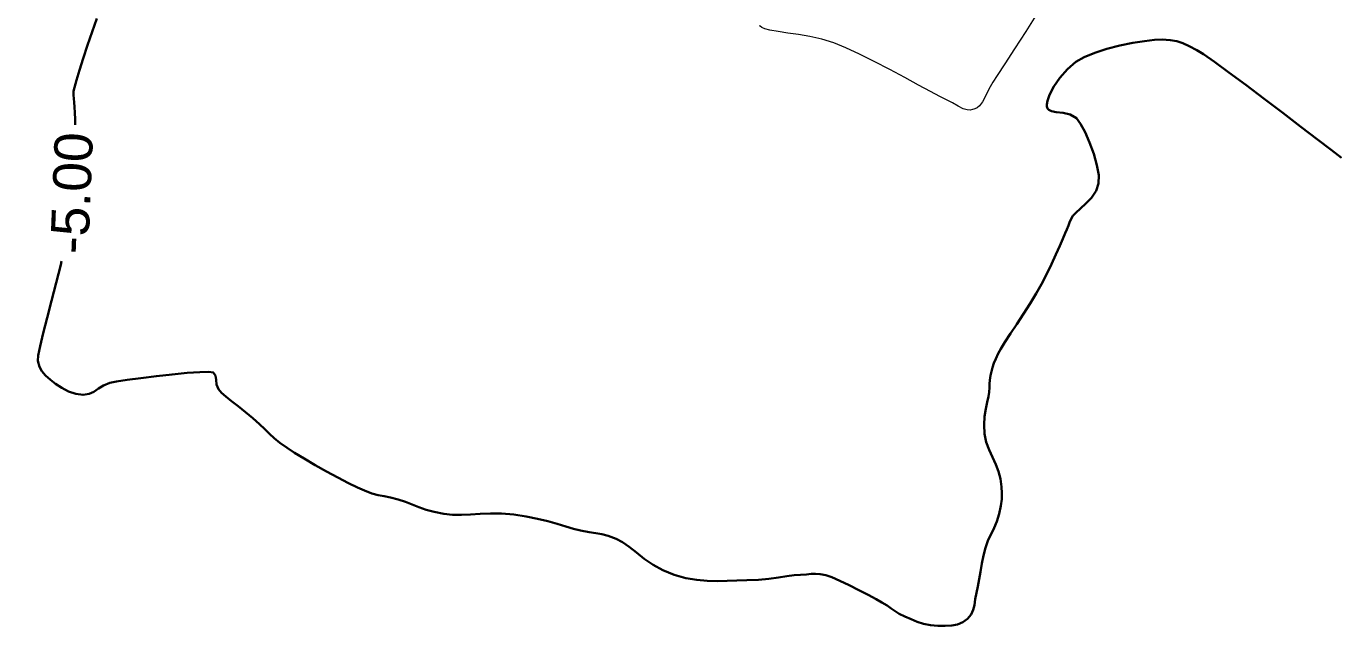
# Model space of a CAD drawing. Header units: metres. Extents: x 2662 to 3279, y 1027 to 1511.
# Drawn here: x 2814.5 to 2917.3, y 1310.8 to 1357.9 of the extents above; entities that cross this region are included whole.
import ezdxf

# ---------------------------------------------------------------- set-up
doc = ezdxf.new("R2010")
doc.units = ezdxf.units.M
doc.header["$LTSCALE"] = 1000
doc.layers.add('BREAKWATER', color=210, linetype='Continuous')
for name, color, linetype, lineweight in [('CONT-MJR', 251, 'Continuous', 30), ('CONT-MNR', 252, 'Continuous', 9), ('TEXT KONT', 3, 'Continuous', 15)]:
    doc.layers.add(name, color=color, linetype=linetype, lineweight=lineweight)
doc.styles.get("Standard").update_dxf_attribs({"font": 'arial.ttf'})

# ---------------------------------------------------------------- blocks, each defined once
blk = doc.blocks.new('Break Water Opsi 1')
at = {"transparency": 33554636}
h = blk.add_hatch(dxfattribs=at)
h.set_pattern_fill('GRAVEL', scale=3)
h.set_pattern_definition([(228.012787504, (2.1637, 1.29784), (-24, -27), [0.403608, -39.957264141]), (184.969740728, (1.8937, 0.99784), (36, 3), [0.692604, -68.567774284]), (132.51044708, (1.2037, 0.93784), (30, -33), [0.488364, -48.348097788]), (267.273689006, (0.0337, 0.18784), (3, 60), [0.630714, -62.440674125]), (292.833654178, (0.0037, -0.44216), (-15, 36), [0.618465, -61.228119384]), (357.273689006, (0.2437, -1.01216), (-60, 3), [0.630714, -62.440674125]), (37.694240467, (0.8737, -1.04216), (-39, -30), [0.834087, -82.574545647]), (72.255328375, (1.5337, -0.53216), (21, 66), [0.787464, -77.95896449]), (121.429565615, (1.7737, 0.21784), (-24, 39), [0.63285, -62.65221933]), (175.23635831, (1.4437, 0.75784), (33, -3), [0.722496, -35.402287736]), (222.397437798, (0.7237, 0.817845), (-36, -33), [0.934344, -92.500125014]), (138.814074834, (3.0037, 0.15784), (-21, 18), [0.318903, -31.571534438]), (171.46923439, (2.7637, 0.36784), (39, -6), [0.606711, -60.064534248]), (225, (2.1637, 0.4578), (-3e-16, -3), [0.424263, -3.818377687]), (203.19859051, (1.9537, 0.81784), (15, 6), [0.228474, -22.618845318]), (291.80140949, (1.7437, 0.72784), (-3, 9), [0.323109, -15.832385421]), (30.96375653, (1.8637, 0.42784), (9, 6), [0.524787, -16.968068685]), (161.56505118, (2.3137, 0.6978), (6, -3), [0.379473, -9.10735998]), (16.389540334, (0.0037, 0.72784), (30, 9), [0.5316, -52.62853544]), (70.34617594, (0.5137, 0.87784), (-12, -33.00000000001), [0.445983, -44.152223242]), (293.19859051, (2.3137, 1.29784), (-6, 15), [0.456945, -22.390374318]), (343.610459666, (2.4937, 0.87784), (-30, 9), [0.5316, -52.62853544]), (339.44395478, (0.0037, -1.13216), (-15, 6), [0.51264, -25.119371236]), (294.77514057, (0.4837, -1.31216), (-15, 33), [0.429534, -42.52392919]), (66.80140949, (2.3437, -1.70216), (6, 15), [0.456945, -22.390374318]), (17.354024636, (2.5237, -1.28216), (-39, -12), [0.502893, -49.786270843]), (69.44395478, (0.8737, -1.70216), (-6, -15), [0.25632, -25.375691236]), (101.30993247, (2.1637, -1.70216), (-3, 12), [0.15297, -15.14408854]), (165.96375653, (2.1337, -1.55216), (9, -3), [0.618465, -11.750851877]), (186.009005957, (1.5337, -1.40216), (30, 3), [0.57315, -56.741769524]), (303.69006753, (1.8637, 0.15784), (-3, 6), [0.432666, -10.383987826]), (353.157226587, (2.1037, -0.20216), (51, -6), [0.755382, -74.782687872]), (60.9453959, (2.8537, -0.29216), (-12, -21), [0.308868, -30.578022423]), (90, (3.0037, -0.0222), (-3, 3), [0.18, -2.82]), (120.256437164, (1.4737, -1.31216), (12, -21), [0.416772, -41.260559968]), (48.012787504, (1.2637, -0.95216), (24, 27), [0.807216, -39.553656141]), (0, (1.8037, -0.3522), (3, 3), [0.78, -2.22]), (325.30484647, (2.5837, -0.35216), (30, -21), [0.474342, -46.959822903]), (254.0546041, (2.9737, -0.62216), (-3, -12), [0.436806, -21.403523668]), (207.645975364, (2.8537, -1.04216), (-57, -30), [0.711195, -70.408422547]), (175.42607874, (2.2237, -1.37216), (-39, 3), [0.752397, -74.487220224])])
edge = h.paths.add_edge_path()
edge.add_line((434236.99, 132320.77), (434220.09, 132319.87))
edge.add_line((434220.09, 132319.87), (434185.31, 132310.94))
edge.add_line((434185.31, 132310.94), (434093.62, 132280.81))
edge.add_arc((434096.96, 132273.09), 8.41, 113.3593, 282.647)
edge.add_line((434098.8, 132264.88), (434190.01, 132294.86))
edge.add_line((434190.01, 132294.86), (434222.64, 132303.23))
edge.add_line((434222.64, 132303.23), (434234.18, 132303.85))
edge.add_line((434234.18, 132303.85), (434387.13, 132242.39))
edge.add_line((434387.13, 132242.39), (434387.22, 132248.07))
edge.add_line((434387.22, 132248.07), (434235.07, 132309.2))
edge.add_line((434235.07, 132309.2), (434221.84, 132308.49))
edge.add_line((434221.84, 132308.49), (434188.53, 132299.95))
edge.add_line((434188.53, 132299.95), (434097.59, 132270.06))
edge.add_arc((434097.44, 132271.85), 1.8, 122.1228, 274.7299, ccw=False)
edge.add_line((434096.48, 132273.38), (434187.54, 132303.31))
edge.add_line((434187.54, 132303.31), (434221.3, 132311.97))
edge.add_line((434221.3, 132311.97), (434235.65, 132312.74))
edge.add_line((434235.65, 132312.74), (434388.52, 132251.32))
edge.add_line((434388.52, 132251.32), (434393.67, 132257.82))
edge.add_line((434393.67, 132257.82), (434236.99, 132320.77))
edge = h.paths.add_edge_path()
edge.add_line((434036.49, 132263.19), (433967.09, 132256.43))
edge.add_line((433967.09, 132256.43), (433969.34, 132248.66))
edge.add_line((433969.34, 132248.66), (434037.77, 132255.32))
edge.add_arc((434037.57, 132253.55), 1.79, -72.3842, 83.5066, ccw=False)
edge.add_line((434038.11, 132251.84), (433969.68, 132245.18))
edge.add_line((433969.68, 132245.18), (433969.55, 132239.84))
edge.add_line((433969.55, 132239.84), (434038.69, 132246.57))
edge.add_arc((434037.08, 132254.81), 8.4, 281.08, 454.0226)

msp = doc.modelspace()

# ---------------------------------------------------------------- linework, layer by layer
at = {"layer": 'CONT-MJR', "elevation": -5, "flags": 128}
for points in [[(2818.32, 1350.12), (2818.32, 1350.15), (2818.31, 1350.56), (2818.28, 1351.05), (2818.25, 1351.52), (2818.23, 1351.86), (2818.2, 1352.19), (2818.17, 1352.45), (2818.19, 1352.77), (2818.26, 1353.06), (2818.42, 1353.63), (2818.66, 1354.41), (2818.95, 1355.34), (2819.29, 1356.37), (2819.64, 1357.43), (2820.01, 1358.47)], [(2917.92, 1347.53), (2917.12, 1348.14), (2916.03, 1348.97), (2914.73, 1349.96), (2913.31, 1351.05), (2911.83, 1352.16), (2910.39, 1353.25), (2909.06, 1354.24), (2907.92, 1355.07), (2907.06, 1355.67), (2906.55, 1355.99), (2905.95, 1356.29), (2905.45, 1356.52), (2904.98, 1356.68), (2904.45, 1356.78), (2903.81, 1356.82), (2903.22, 1356.8), (2902.43, 1356.7), (2901.5, 1356.55), (2900.49, 1356.34), (2899.47, 1356.08), (2898.51, 1355.78), (2897.68, 1355.44), (2897.03, 1355.07), (2896.36, 1354.49), (2895.77, 1353.82), (2895.29, 1353.13), (2894.94, 1352.47), (2894.79, 1352), (2894.74, 1351.71), (2894.75, 1351.55), (2894.77, 1351.48), (2894.8, 1351.41), (2894.9, 1351.29), (2895.11, 1351.18), (2895.48, 1351.1), (2896.03, 1351.05), (2896.59, 1350.93), (2897.07, 1350.63), (2897.4, 1350.19), (2897.76, 1349.53), (2898.11, 1348.72), (2898.44, 1347.83), (2898.68, 1346.95), (2898.82, 1346.15), (2898.81, 1345.51), (2898.61, 1344.92), (2898.25, 1344.39), (2897.82, 1343.93), (2897.38, 1343.53), (2897.02, 1343.21), (2896.79, 1342.96), (2896.63, 1342.67), (2896.53, 1342.44), (2896.44, 1342.2), (2896.32, 1341.9), (2896.19, 1341.61), (2896, 1341.17), (2895.76, 1340.6), (2895.46, 1339.92), (2895.12, 1339.18), (2894.74, 1338.4), (2894.32, 1337.6), (2893.91, 1336.87), (2893.42, 1336.07), (2892.9, 1335.26), (2892.37, 1334.46), (2891.88, 1333.71), (2891.45, 1333.05), (2891.12, 1332.52), (2890.91, 1332.15), (2890.72, 1331.74), (2890.58, 1331.38), (2890.47, 1331.05), (2890.38, 1330.73), (2890.31, 1330.41), (2890.25, 1330.05), (2890.23, 1329.76), (2890.23, 1329.48), (2890.2, 1329.11), (2890.15, 1328.77), (2890.05, 1328.33), (2889.94, 1327.8), (2889.85, 1327.2), (2889.81, 1326.55), (2889.85, 1325.85), (2889.98, 1325.18), (2890.2, 1324.57), (2890.46, 1324), (2890.73, 1323.44), (2890.95, 1322.89), (2891.1, 1322.31), (2891.18, 1321.68), (2891.21, 1321.17), (2891.19, 1320.7), (2891.12, 1320.19), (2890.99, 1319.56), (2890.82, 1318.95), (2890.61, 1318.46), (2890.38, 1318.02), (2890.14, 1317.52), (2889.91, 1316.89), (2889.75, 1316.27), (2889.62, 1315.64), (2889.52, 1315.01), (2889.42, 1314.41), (2889.32, 1313.85), (2889.21, 1313.36), (2889.1, 1312.84), (2889.04, 1312.39), (2888.96, 1312), (2888.8, 1311.64), (2888.51, 1311.3), (2888.13, 1311.03), (2887.72, 1310.86), (2887.26, 1310.78), (2886.75, 1310.76), (2886.17, 1310.76), (2885.58, 1310.81), (2885.05, 1310.92), (2884.55, 1311.08), (2884.06, 1311.28), (2883.56, 1311.49), (2883.13, 1311.71), (2882.8, 1311.91), (2882.51, 1312.12), (2882.18, 1312.34), (2881.76, 1312.59), (2881.31, 1312.84), (2880.68, 1313.18), (2879.95, 1313.56), (2879.19, 1313.94), (2878.46, 1314.29), (2877.82, 1314.57), (2877.36, 1314.73), (2876.91, 1314.81), (2876.55, 1314.84), (2876.21, 1314.83), (2875.83, 1314.8), (2875.36, 1314.77), (2874.88, 1314.73), (2874.3, 1314.65), (2873.63, 1314.55), (2872.88, 1314.45), (2872.05, 1314.38), (2871.15, 1314.34), (2870.36, 1314.32), (2869.59, 1314.29), (2868.81, 1314.27), (2868.02, 1314.29), (2867.21, 1314.36), (2866.35, 1314.51), (2865.44, 1314.76), (2864.55, 1315.12), (2863.77, 1315.56), (2863.08, 1316.03), (2862.46, 1316.51), (2861.9, 1316.96), (2861.37, 1317.33), (2860.87, 1317.6), (2860.25, 1317.83), (2859.74, 1317.95), (2859.26, 1318.03), (2858.73, 1318.11), (2858.07, 1318.24), (2857.52, 1318.38), (2856.9, 1318.56), (2856.23, 1318.76), (2855.49, 1318.97), (2854.68, 1319.16), (2853.79, 1319.34), (2852.82, 1319.49), (2851.85, 1319.57), (2850.97, 1319.58), (2850.17, 1319.55), (2849.41, 1319.51), (2848.69, 1319.47), (2848, 1319.48), (2847.3, 1319.55), (2846.56, 1319.7), (2845.91, 1319.88), (2845.35, 1320.08), (2844.81, 1320.29), (2844.29, 1320.49), (2843.73, 1320.68), (2843.11, 1320.84), (2842.61, 1320.94), (2842.15, 1321.03), (2841.66, 1321.16), (2841.06, 1321.38), (2840.53, 1321.61), (2839.82, 1321.96), (2838.98, 1322.4), (2838.08, 1322.88), (2837.18, 1323.39), (2836.32, 1323.89), (2835.57, 1324.34), (2834.98, 1324.73), (2834.42, 1325.14), (2833.97, 1325.51), (2833.6, 1325.85), (2833.23, 1326.21), (2832.81, 1326.6), (2832.29, 1327.07), (2831.7, 1327.55), (2831.13, 1328), (2830.61, 1328.4), (2830.16, 1328.76), (2829.81, 1329.07), (2829.58, 1329.34), (2829.44, 1329.71), (2829.41, 1330.08), (2829.36, 1330.41), (2829.18, 1330.66), (2828.83, 1330.71), (2828.11, 1330.69), (2827.11, 1330.62), (2825.94, 1330.51), (2824.7, 1330.37), (2823.49, 1330.22), (2822.41, 1330.08), (2821.56, 1329.94), (2821.03, 1329.84), (2820.53, 1329.64), (2820.14, 1329.39), (2819.79, 1329.15), (2819.41, 1328.97), (2818.93, 1328.9), (2818.36, 1328.97), (2817.8, 1329.17), (2817.26, 1329.45), (2816.77, 1329.76), (2816.37, 1330.08), (2815.98, 1330.42), (2815.7, 1330.75), (2815.5, 1331.11), (2815.37, 1331.58), (2815.39, 1331.99), (2815.55, 1332.73), (2815.79, 1333.74), (2816.1, 1334.94), (2816.46, 1336.28), (2816.83, 1337.7), (2817.18, 1339.11), (2817.25, 1339.4)]]:
    msp.add_lwpolyline(points, dxfattribs=at)
at = {"layer": 'CONT-MNR', "elevation": -6, "flags": 128}
msp.add_lwpolyline([(2894.01, 1358.91), (2893.08, 1357.46), (2892.2, 1356.09), (2891.43, 1354.9), (2890.84, 1353.99), (2890.5, 1353.48), (2890.17, 1352.91), (2889.92, 1352.38), (2889.68, 1351.92), (2889.45, 1351.62), (2889.25, 1351.45), (2889.08, 1351.37), (2888.99, 1351.34), (2888.9, 1351.31), (2888.72, 1351.28), (2888.47, 1351.29), (2888.16, 1351.38), (2887.76, 1351.59), (2887.32, 1351.85), (2886.8, 1352.11), (2886.33, 1352.34), (2885.6, 1352.73), (2884.65, 1353.24), (2883.56, 1353.83), (2882.38, 1354.46), (2881.17, 1355.08), (2880, 1355.67), (2878.92, 1356.17), (2877.99, 1356.55), (2877.05, 1356.84), (2876.11, 1357.05), (2875.21, 1357.21), (2874.36, 1357.33), (2873.6, 1357.44), (2872.96, 1357.55), (2872.55, 1357.67), (2872.32, 1357.77), (2872.2, 1357.86), (2872.15, 1357.9)], dxfattribs=at)

# ---------------------------------------------------------------- block references
at = {"layer": 'BREAKWATER'}
msp.add_blockref('Break Water Opsi 1', (-431232.78, -130889.16, 1.42), dxfattribs=at)

# ---------------------------------------------------------------- texts
at = {"layer": 'TEXT KONT', "insert": (2818.05, 1344.75, -5), "char_height": 3, "attachment_point": 5, "rotation": 87.71}
msp.add_mtext('{-5.00}', dxfattribs=at)

doc.saveas('drawing.dxf')
